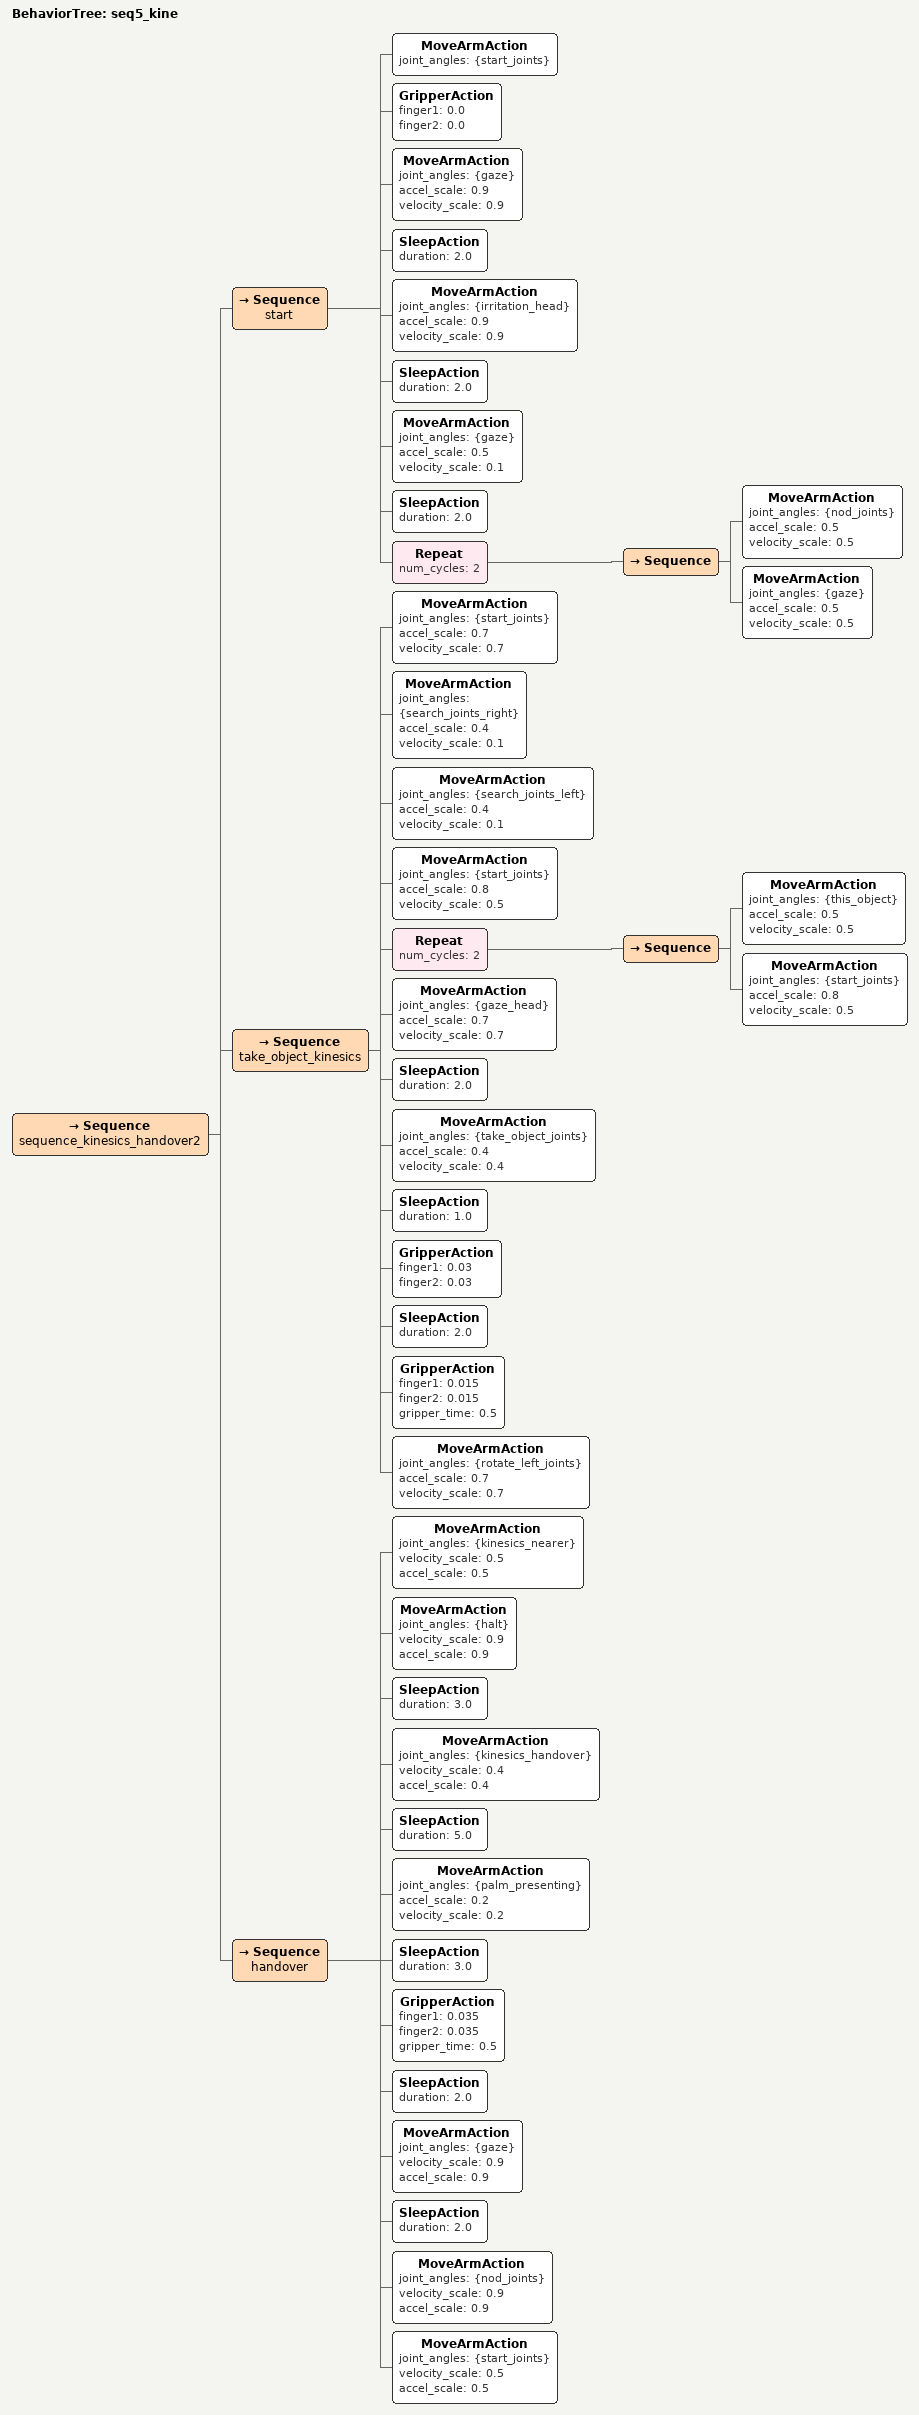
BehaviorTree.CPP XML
<root main_tree_to_execute="seq5_kine">
  <BehaviorTree ID="seq5_kine">
    <Sequence name="sequence_kinesics_handover2">
      <Sequence name="start">
        <MoveArmAction joint_angles="{start_joints}"/>
        <GripperAction finger1="0.0" finger2="0.0"/> <!-- Objekt greifen -->
        <MoveArmAction joint_angles="{gaze}" accel_scale="0.9" velocity_scale="0.9"/>
        <SleepAction duration="2.0"/>  <!-- 2 Sekunden warten -->
        <MoveArmAction joint_angles="{irritation_head}" accel_scale="0.9" velocity_scale="0.9"/>
        <SleepAction duration="2.0"/>  <!-- 2 Sekunden warten -->
        <MoveArmAction joint_angles="{gaze}" accel_scale="0.5" velocity_scale="0.1"/>
        <SleepAction duration="2.0"/>  <!-- 2 Sekunden warten -->
        <Repeat num_cycles="2">
            <Sequence>
              <MoveArmAction joint_angles="{nod_joints}" accel_scale="0.5" velocity_scale="0.5"/>
              <MoveArmAction joint_angles="{gaze}" accel_scale="0.5" velocity_scale="0.5"/>
            </Sequence>
        </Repeat>
      </Sequence>

      <Sequence name="take_object_kinesics">
        <MoveArmAction joint_angles="{start_joints}" accel_scale="0.7" velocity_scale="0.7"/>
        <MoveArmAction joint_angles="{search_joints_right}" accel_scale="0.4" velocity_scale="0.1"/>
        <MoveArmAction joint_angles="{search_joints_left}" accel_scale="0.4" velocity_scale="0.1"/>
        <MoveArmAction joint_angles="{start_joints}" accel_scale="0.8" velocity_scale="0.5"/>
        <Repeat num_cycles="2">
          <Sequence>
            <MoveArmAction joint_angles="{this_object}" accel_scale="0.5" velocity_scale="0.5"/>
            <MoveArmAction joint_angles="{start_joints}" accel_scale="0.8" velocity_scale="0.5"/>
          </Sequence>
        </Repeat>
        <MoveArmAction joint_angles="{gaze_head}" accel_scale="0.7" velocity_scale="0.7"/>
        <SleepAction duration="2.0"/>
        <MoveArmAction joint_angles="{take_object_joints}" accel_scale="0.4" velocity_scale="0.4"/>
        <SleepAction duration="1.0"/>
        <GripperAction finger1="0.03" finger2="0.03"/>
        <SleepAction duration="2.0"/>
        <GripperAction finger1="0.015" finger2="0.015" gripper_time="0.5"/> <!-- Objekt greifen -->
        <MoveArmAction joint_angles="{rotate_left_joints}" accel_scale="0.7" velocity_scale="0.7"/>
     </Sequence>

      <Sequence name="handover">
        <MoveArmAction joint_angles="{kinesics_nearer}" velocity_scale="0.5" accel_scale="0.5"/>
        <MoveArmAction joint_angles="{halt}" velocity_scale="0.9" accel_scale="0.9"/>
        <SleepAction duration="3.0"/>
        <MoveArmAction joint_angles="{kinesics_handover}" velocity_scale="0.4" accel_scale="0.4"/>
        <SleepAction duration="5.0"/>
        <MoveArmAction joint_angles="{palm_presenting}" accel_scale="0.2" velocity_scale="0.2"/>
        <SleepAction duration="3.0"/>
        <GripperAction finger1="0.035" finger2="0.035" gripper_time="0.5"/>
        <SleepAction duration="2.0"/>
        <MoveArmAction joint_angles="{gaze}" velocity_scale="0.9" accel_scale="0.9"/>
        <SleepAction duration="2.0"/>  <!-- 2 Sekunden warten -->
        <MoveArmAction joint_angles="{nod_joints}" velocity_scale="0.9" accel_scale="0.9"/>
        <MoveArmAction joint_angles="{start_joints}" velocity_scale="0.5" accel_scale="0.5"/>
      </Sequence>

    </Sequence>
  </BehaviorTree>
</root>
